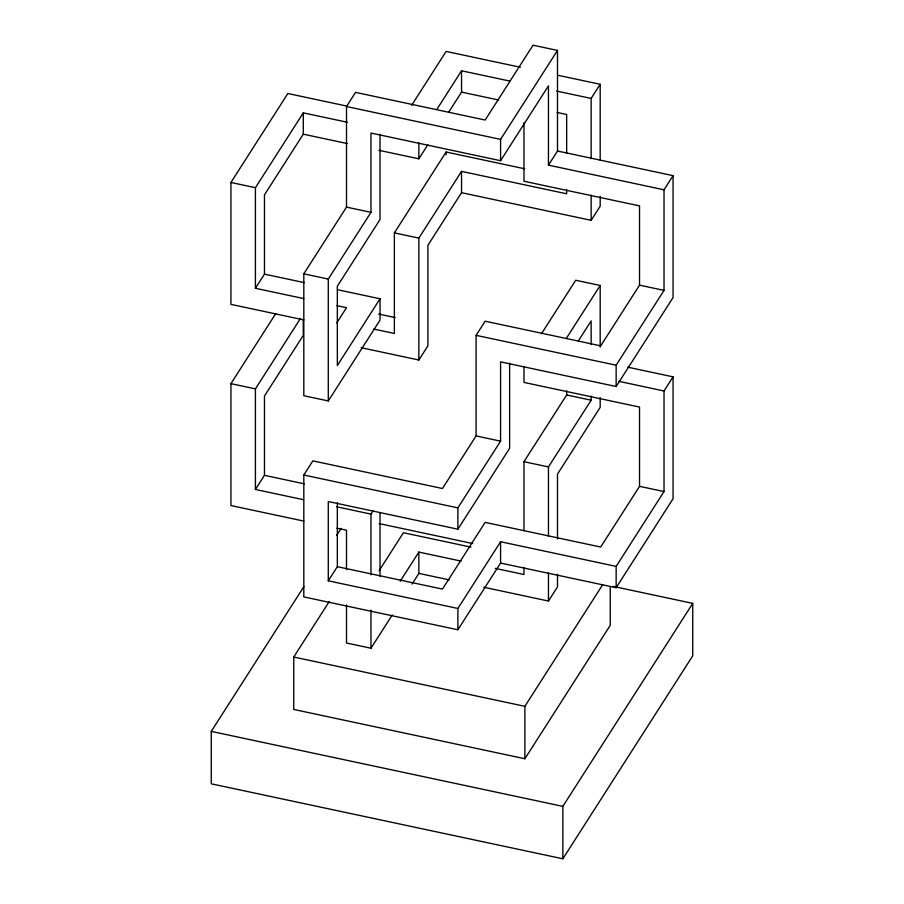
<?xml version="1.0" encoding="UTF-8"?>
<svg xmlns="http://www.w3.org/2000/svg" width="904" height="904" viewBox="0 0 904 904"><rect width="100%" height="100%" fill="white"/><g stroke="black" fill="none" stroke-linecap="round" stroke-linejoin="round"><path stroke-width="1.36" d="M303.846 319.914L230.938 304.365L230.938 182.461L287.856 93.507L347.012 106.118M303.721 298.58L255.425 288.274L255.425 187.682L303.292 112.864L347.317 122.255M303.292 112.864L303.292 134.176L264.465 194.857L264.465 274.138L255.425 288.274M337.384 289.687L380.03 298.783L380.03 320.095L328.288 400.958L303.812 395.737L303.812 273.833L346.503 207.106L346.503 106.525L355.543 92.377L485.143 120.029L533.021 45.2L557.497 50.421L557.497 151.013L548.457 165.149L664.022 189.795L673.062 175.658L557.497 151.013M303.846 521.099L230.938 505.551L230.938 383.646L275.709 313.665M411.659 105.271L446.113 51.426L520.399 67.269M303.574 499.72L255.425 489.459L255.425 388.867L300.252 318.796M328.288 400.958L328.288 279.053L370.979 212.327L370.979 133.057L500.579 160.697L548.457 85.869L548.457 165.149M436.835 109.418L461.548 70.783L509.799 81.077M378.957 150.313L418.857 158.821L427.841 144.776M448.813 112.006L461.548 92.106L461.548 70.783M336.774 322.886L346.503 307.699L336.842 305.642M373.668 329.056L394.37 333.463L394.37 232.882L446.113 152.019L524.693 168.777M255.425 489.459L264.465 475.323L264.465 396.042L303.292 335.35L303.292 319.372M380.03 298.783L337.339 365.51L337.339 286.229L380.03 219.502L380.03 134.289M361.08 347.678L418.857 360.007L418.857 238.102L461.548 171.376L566.661 193.795L566.661 189.625M461.548 171.376L461.548 192.688L427.908 245.278L427.908 345.859L418.857 360.007M500.579 160.697L500.579 139.385L557.497 50.421M627.67 367.16L673.062 376.844L664.022 390.98L664.022 491.561L616.144 566.39L500.579 541.745L500.579 563.056L457.887 629.772L303.812 596.911L303.812 475.007L312.852 460.87L442.451 488.51L476.092 435.931L476.092 335.339L485.143 321.202L600.708 345.848L639.535 285.167L639.535 205.886L523.97 181.241L523.97 122.56M591.148 158.675L591.148 98.434L600.188 84.287L557.542 75.201M612.765 586.323L692.735 603.375L692.735 655.807L562.853 858.8L211.265 783.813L211.265 731.381L303.925 586.56M336.582 535.518L341.147 528.388M500.579 541.745L457.887 608.46L328.288 580.82L337.339 566.684L337.339 502.703M370.979 574.808L370.979 514.105L373.239 510.568M610.256 586.673L610.256 625.308L524.874 758.75L293.743 709.448L293.743 657.027L329.259 601.522M461.548 192.688L591.148 220.327L600.188 206.191L600.188 196.383M379.104 570.729L403.421 532.727L470.973 547.135M541.473 333.757L575.712 280.251L600.188 285.472L600.188 347.125M400.189 581.261L418.857 552.084L461.176 561.113M328.288 580.82L328.288 501.539L457.887 529.19L457.887 507.867L500.579 441.152L500.579 361.871L616.144 386.516L673.062 297.563L673.062 175.658M566.492 338.141L600.188 285.472M346.503 604.923L346.503 643.004L370.979 648.224L392.257 614.969M412.021 584.086L418.857 573.396L418.857 552.084M457.887 529.19L509.63 448.327L509.63 363.103M578.436 340.785L591.148 320.92L591.148 344.571M523.97 530.795L523.97 461.695L566.661 394.98L566.661 390.799M548.457 536.095L548.457 466.916L591.148 400.201L591.148 396.031M616.144 386.516L616.144 365.205L664.022 290.387L664.022 189.795M483.663 587.216L548.457 601.036L557.497 586.899L557.497 574.209M523.97 366.436L523.97 382.415L639.535 407.071L639.535 486.341L600.708 547.033L485.143 522.388L442.451 589.103L337.339 566.684M524.874 758.75L524.874 706.318L602.697 584.685M500.579 563.056L616.144 587.702L673.062 498.737L673.062 376.844M562.853 858.8L562.853 806.368L692.735 603.375M556.683 91.078L591.148 98.434M461.548 92.106L498.409 99.96M557.101 112.48L566.661 114.514L566.661 153.465M346.503 106.525L500.579 139.385M303.292 134.176L347.317 143.566M230.938 182.461L255.425 187.682M346.503 207.106L370.979 212.327M394.37 232.882L418.857 238.102M639.535 285.167L664.022 290.387M303.812 273.833L328.288 279.053M264.465 274.138L304.365 282.647M378.652 314.05L395.161 317.564M476.092 335.339L616.144 365.205M618.709 381.307L664.022 390.98M566.661 394.98L591.148 400.201M230.938 383.646L255.425 388.867M476.092 435.931L500.579 441.152M523.97 461.695L548.457 466.916M639.535 486.341L664.022 491.561M303.812 475.007L457.887 507.867M264.465 475.323L304.365 483.832M336.593 506.771L370.979 514.105M379.126 523.586L472.679 543.541M336.864 528.139L346.503 530.196L346.503 569.678M495.302 568.39L523.97 574.503L523.97 567.452M418.857 573.396L449.186 579.871M293.743 657.027L524.874 706.318M211.265 731.381L562.853 806.368M616.144 566.39L616.144 587.702M600.188 84.287L600.188 159.952M600.188 397.568L600.188 407.376L557.497 474.091L557.497 538.953M591.148 195.106L591.148 220.327M548.457 572.797L548.457 601.036M457.887 608.46L457.887 629.772M446.113 152.019L446.113 154.686M418.857 142.832L418.857 158.821M380.03 512.658L380.03 576.108M370.979 610.098L370.979 648.224"/></g></svg>
